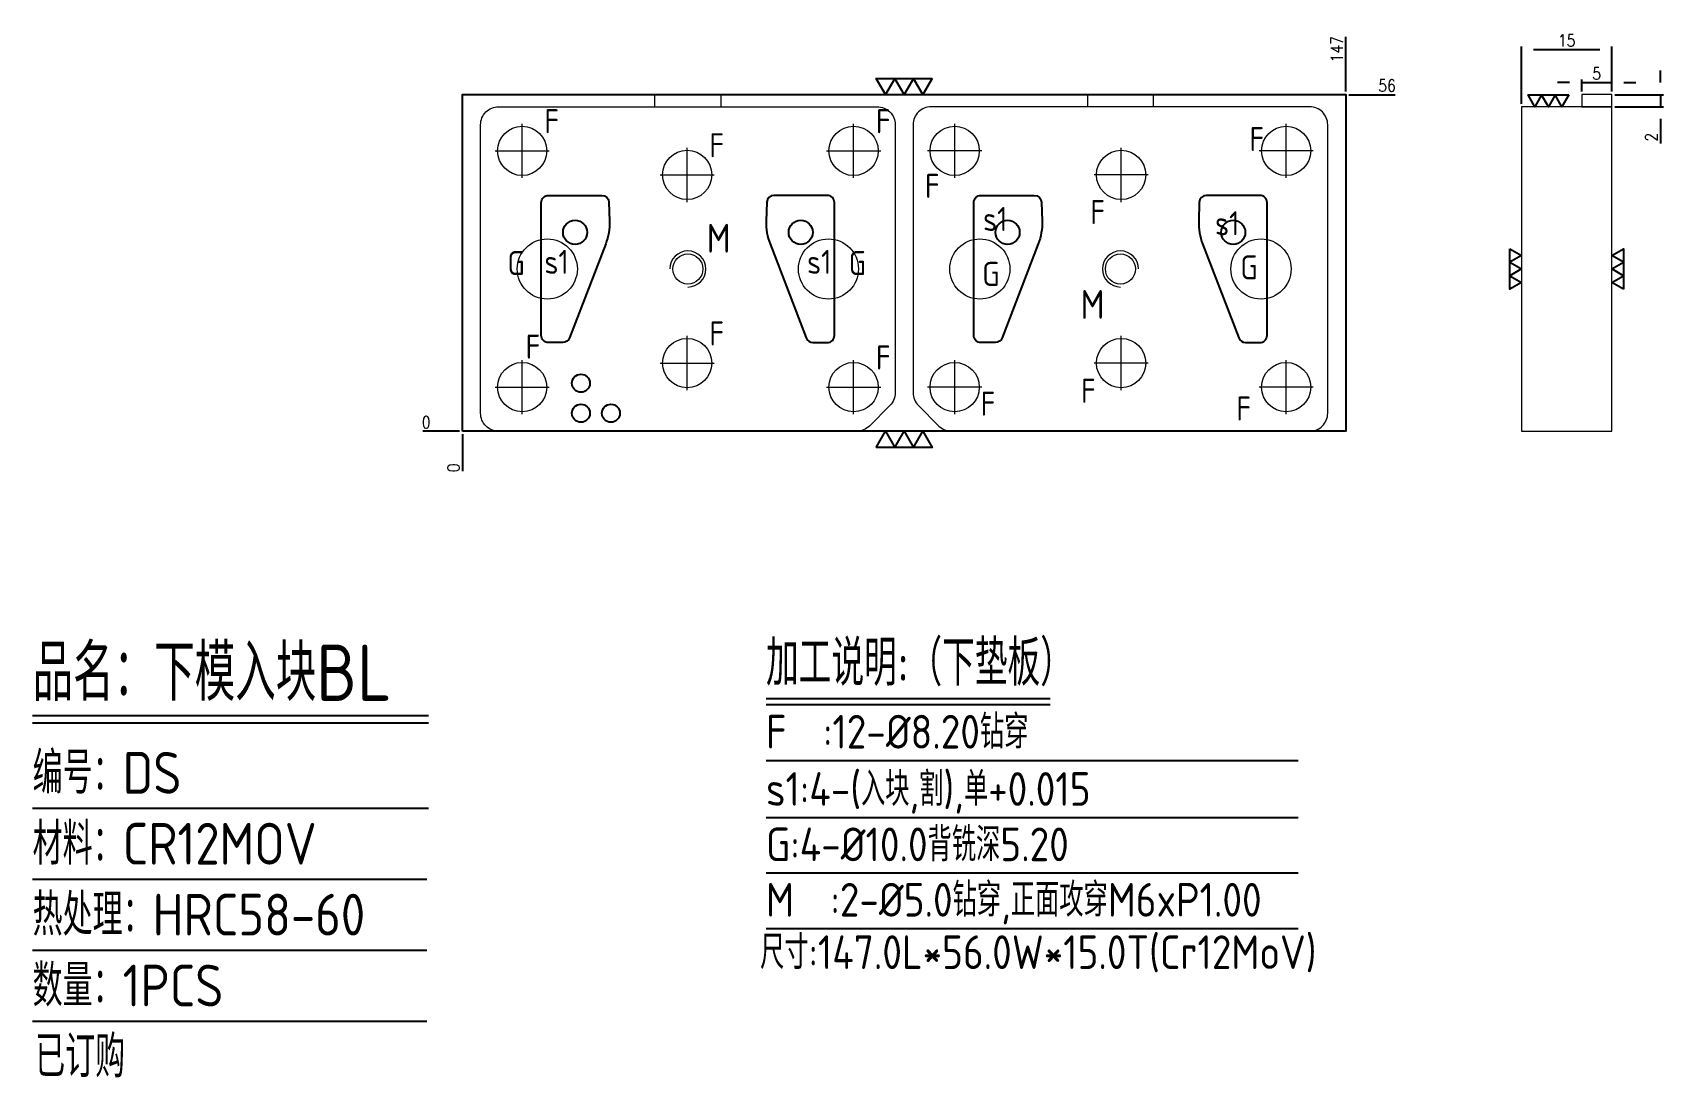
# Model space of a CAD drawing. Header units: millimetres. Extents: x 100064 to 100335, y -5211 to -5037.
import ezdxf
from ezdxf.enums import TextEntityAlignment as Align

# ---------------------------------------------------------------- set-up
doc = ezdxf.new("R2010")
doc.units = ezdxf.units.MM
for name, pattern in [('$TD_AUDIT_GENERATED_(575F8F)', [0]), ('CENTER', [0]), ('DASHED', [0]), ('HIDDEN', [0])]:
    doc.linetypes.add(name, pattern=pattern)
for name, color, linetype in [('DIM', 4, 'Continuous'), ('LB_P', 2, 'Continuous'), ('LB_P_O', 1, '$TD_AUDIT_GENERATED_(575F8F)'), ('PRESS', 3, 'Continuous'), ('TEXT', 4, 'Continuous')]:
    doc.layers.add(name, color=color, linetype=linetype)
doc.styles.add('gbenor', font='gbenor.shx', dxfattribs={"bigfont": 'gbcbig.shx'})
doc.styles.get("Standard").update_dxf_attribs({"font": 'txt.shx', "width": 0.85, "bigfont": 'ctxt.shx'})
doc.dimstyles.new('T-2-WX', dxfattribs={"dimtxt": 2, "dimasz": 2, "dimexe": 0.5, "dimexo": 0.5, "dimgap": 0.5, "dimtad": 1, "dimtxsty": 'Standard', "dimblk": 'OPEN30', "dimcen": 0, "dimazin": 3, "dimtfac": 1, "dimtmove": 0, "dimatfit": 3, "dimldrblk": 'OPEN30', "dimlwd": -1, "dimlwe": -1})

# ---------------------------------------------------------------- blocks, each defined once
blk = doc.blocks.new('*D7579')
at = {"layer": 'Defpoints', "color": 0}
for p in [(100282.59, -5047.44), (100287.59, -5047.44), (100135.59, -5103.44)]:
    blk.add_point(p, dxfattribs=at)
at = {"layer": 'DIM', "color": 0, "linetype": 'Continuous'}
blk.add_line((100283.09, -5047.44), (100290.84, -5047.44), dxfattribs=at)
at = {"layer": 'DIM', "color": 0, "insert": (100289.46, -5045.94), "char_height": 2, "attachment_point": 5}
blk.add_mtext('56', dxfattribs=at)
blk = doc.blocks.new('_Open30')
blk = doc.blocks.new('*D7580')
at = {"layer": 'Defpoints', "color": 0}
for p in [(100130.59, -5103.44), (100135.59, -5103.44), (100135.59, -5103.44)]:
    blk.add_point(p, dxfattribs=at)
at = {"layer": 'DIM', "color": 0, "linetype": 'Continuous'}
blk.add_line((100135.09, -5103.44), (100128.95, -5103.44), dxfattribs=at)
at = {"layer": 'DIM', "color": 0, "insert": (100129.52, -5101.94), "char_height": 2, "attachment_point": 5}
blk.add_mtext('0', dxfattribs=at)
blk = doc.blocks.new('*D7581')
at = {"layer": 'Defpoints', "color": 0}
for p in [(100135.59, -5103.44), (100135.59, -5103.44), (100135.59, -5108.44)]:
    blk.add_point(p, dxfattribs=at)
at = {"layer": 'DIM', "color": 0, "linetype": 'Continuous'}
blk.add_line((100135.59, -5103.94), (100135.59, -5110.07), dxfattribs=at)
at = {"layer": 'DIM', "color": 0, "insert": (100134.09, -5109.51), "char_height": 2, "attachment_point": 5, "rotation": 90}
blk.add_mtext('0', dxfattribs=at)
blk = doc.blocks.new('*D7582')
at = {"layer": 'Defpoints', "color": 0}
for p in [(100282.59, -5042.44), (100282.59, -5047.44), (100135.59, -5103.44)]:
    blk.add_point(p, dxfattribs=at)
at = {"layer": 'DIM', "color": 0, "linetype": 'Continuous'}
blk.add_line((100282.59, -5046.94), (100282.59, -5037.81), dxfattribs=at)
at = {"layer": 'DIM', "color": 0, "insert": (100281.09, -5039.87), "char_height": 2, "attachment_point": 5, "rotation": 90}
blk.add_mtext('147', dxfattribs=at)
blk = doc.blocks.new('*D7583')
at = {"layer": 'Defpoints', "color": 0}
for p in [(100326.86, -5039.93), (100326.86, -5047.44), (100311.86, -5049.44)]:
    blk.add_point(p, dxfattribs=at)
at = {"layer": 'DIM', "color": 0, "linetype": 'Continuous'}
for p, q in [((100311.86, -5048.94), (100311.86, -5039.43)), ((100313.86, -5039.93), (100324.86, -5039.93)), ((100326.86, -5046.94), (100326.86, -5039.43))]:
    blk.add_line(p, q, dxfattribs=at)
at = {"layer": 'DIM', "color": 0, "insert": (100319.36, -5038.43), "char_height": 2, "attachment_point": 5}
blk.add_mtext('15', dxfattribs=at)
blk = doc.blocks.new('*D7584')
at = {"layer": 'Defpoints', "color": 0}
for p in [(100326.86, -5045.43), (100321.86, -5047.44), (100326.86, -5047.44)]:
    blk.add_point(p, dxfattribs=at)
at = {"layer": 'DIM', "color": 0, "linetype": 'Continuous'}
for p, q in [((100319.86, -5045.43), (100317.86, -5045.43)), ((100321.86, -5046.94), (100321.86, -5044.93)), ((100321.86, -5045.43), (100326.86, -5045.43)), ((100326.86, -5046.94), (100326.86, -5044.93)), ((100328.86, -5045.43), (100330.86, -5045.43))]:
    blk.add_line(p, q, dxfattribs=at)
at = {"layer": 'DIM', "color": 0, "insert": (100324.36, -5043.93), "char_height": 2, "attachment_point": 5}
blk.add_mtext('5', dxfattribs=at)
blk = doc.blocks.new('*D7585')
at = {"layer": 'Defpoints', "color": 0}
for p in [(100326.86, -5047.44), (100326.86, -5049.44), (100334.96, -5049.44)]:
    blk.add_point(p, dxfattribs=at)
at = {"layer": 'DIM', "color": 0, "linetype": 'Continuous'}
for p, q in [((100334.96, -5045.44), (100334.96, -5043.44)), ((100327.36, -5047.44), (100335.46, -5047.44)), ((100334.96, -5047.44), (100334.96, -5049.44)), ((100327.36, -5049.44), (100335.46, -5049.44)), ((100334.96, -5051.44), (100334.96, -5055.57))]:
    blk.add_line(p, q, dxfattribs=at)
at = {"layer": 'DIM', "color": 0, "insert": (100333.46, -5054.51), "char_height": 2, "attachment_point": 5, "rotation": 90}
blk.add_mtext('2', dxfattribs=at)

msp = doc.modelspace()

# ---------------------------------------------------------------- linework, layer by layer
at = {"layer": 'DIM', "color": 4, "linetype": 'Continuous', "lineweight": 25}
for p, q in [((100064.015, -5150.714), (100129.909, -5150.714)), ((100064.015, -5151.928), (100129.909, -5151.928)), ((100064.015, -5166.154), (100129.909, -5166.154)), ((100064.015, -5177.952), (100129.623, -5177.952)), ((100064.015, -5189.749), (100129.623, -5189.749)), ((100064.015, -5201.546), (100129.623, -5201.546))]:
    msp.add_line(p, q, dxfattribs=at)
at = {"layer": 'LB_P', "linetype": 'Continuous', "lineweight": 15}
for p, q in [((100167.585, -5049.439), (100178.585, -5049.439)), ((100250.585, -5049.439), (100239.585, -5049.439)), ((100172.971, -5065.297), (100172.971, -5056.277))]:
    msp.add_line(p, q, dxfattribs=at)
at = {"layer": 'LB_P', "color": 4, "linetype": 'CENTER', "lineweight": 15}
for p, q in [((100145.498, -5061.297), (100145.498, -5052.277)), ((100200.673, -5061.297), (100200.673, -5052.277)), ((100217.498, -5061.297), (100217.498, -5052.277)), ((100272.673, -5061.297), (100272.673, -5052.277)), ((100140.988, -5056.787), (100150.008, -5056.787)), ((100196.163, -5056.787), (100205.183, -5056.787)), ((100222.008, -5056.787), (100212.988, -5056.787)), ((100245.199, -5065.297), (100245.199, -5056.277)), ((100277.183, -5056.787), (100268.163, -5056.787)), ((100168.461, -5060.787), (100177.481, -5060.787)), ((100249.709, -5060.787), (100240.689, -5060.787)), ((100172.971, -5096.601), (100172.971, -5087.581)), ((100245.199, -5096.601), (100245.199, -5087.581)), ((100145.498, -5100.601), (100145.498, -5091.581)), ((100168.461, -5092.091), (100177.481, -5092.091)), ((100200.673, -5100.601), (100200.673, -5091.581)), ((100217.498, -5100.601), (100217.498, -5091.581)), ((100249.709, -5092.091), (100240.689, -5092.091)), ((100272.673, -5100.601), (100272.673, -5091.581)), ((100140.988, -5096.091), (100150.008, -5096.091)), ((100196.163, -5096.091), (100205.183, -5096.091)), ((100222.008, -5096.091), (100212.988, -5096.091)), ((100277.183, -5096.091), (100268.163, -5096.091))]:
    msp.add_line(p, q, dxfattribs=at)
at = {"layer": 'LB_P', "color": 1, "linetype": 'Continuous', "lineweight": 15}
for points in [[(100167.585, -5049.439), (100167.585, -5047.439), (100178.585, -5047.439), (100178.585, -5049.439), (100204.585, -5049.439, -0.4142136), (100207.585, -5052.439), (100207.585, -5097.025, -0.1989124), (100206.706, -5099.146), (100203.292, -5102.561, -0.1989124), (100201.171, -5103.439), (100141.585, -5103.439, -0.4142136), (100138.585, -5100.439), (100138.585, -5052.439, -0.4142136), (100141.585, -5049.439)], [(100250.585, -5049.439), (100250.585, -5047.439), (100239.585, -5047.439), (100239.585, -5049.439), (100213.585, -5049.439, 0.4142136), (100210.585, -5052.439), (100210.585, -5097.025, 0.1989124), (100211.464, -5099.146), (100214.878, -5102.561, 0.1989124), (100216.999, -5103.439), (100276.585, -5103.439, 0.4142136), (100279.585, -5100.439), (100279.585, -5052.439, 0.4142136), (100276.585, -5049.439)]]:
    msp.add_lwpolyline(points, format="xyb", close=True, dxfattribs=at)
at = {"layer": 'LB_P', "linetype": 'Continuous', "lineweight": 15}
for points in [[(100326.862, -5047.439), (100321.862, -5047.439), (100321.862, -5049.439), (100326.862, -5049.439)], [(100311.862, -5049.439), (100311.862, -5103.439), (100326.862, -5103.439), (100326.862, -5049.439)]]:
    msp.add_lwpolyline(points, close=True, dxfattribs=at)
at = {"layer": 'LB_P', "color": 1, "linetype": 'Continuous', "lineweight": 25}
for points in [[(100148.686, -5087.485), (100148.686, -5071.946), (100148.686, -5068.416), (100148.686, -5065.393, -0.4142136), (100149.886, -5064.193), (100158.753, -5064.193, -0.4050649), (100159.953, -5065.356), (100160.05, -5068.455, -0.0999331), (100159.402, -5072.28), (100153.39, -5087.916, -0.3103563), (100152.27, -5088.685), (100149.886, -5088.685, -0.4142136)], [(100197.484, -5087.485), (100197.484, -5071.946), (100197.484, -5068.416), (100197.484, -5065.393, 0.4142136), (100196.284, -5064.193), (100187.417, -5064.193, 0.4050649), (100186.217, -5065.356), (100186.12, -5068.455, 0.0999331), (100186.768, -5072.28), (100192.78, -5087.916, 0.3103563), (100193.9, -5088.685), (100196.284, -5088.685, 0.4142136)], [(100220.686, -5087.485), (100220.686, -5071.946), (100220.686, -5068.416), (100220.686, -5065.393, -0.4142136), (100221.886, -5064.193), (100230.753, -5064.193, -0.4050649), (100231.953, -5065.356), (100232.05, -5068.455, -0.0999331), (100231.402, -5072.28), (100225.39, -5087.916, -0.3103563), (100224.27, -5088.685), (100221.886, -5088.685, -0.4142136)], [(100269.484, -5087.485), (100269.484, -5071.946), (100269.484, -5068.416), (100269.484, -5065.393, 0.4142136), (100268.284, -5064.193), (100259.417, -5064.193, 0.4050649), (100258.217, -5065.356), (100258.12, -5068.455, 0.0999331), (100258.768, -5072.28), (100264.78, -5087.916, 0.3103563), (100265.9, -5088.685), (100268.284, -5088.685, 0.4142136)]]:
    msp.add_lwpolyline(points, format="xyb", close=True, dxfattribs=at)
at = {"layer": 'LB_P', "linetype": 'Continuous', "lineweight": 15}
for centre, radius in [((100145.498, -5056.787), 4.1), ((100200.673, -5056.787), 4.1), ((100217.498, -5056.787), 4.1), ((100272.673, -5056.787), 4.1), ((100172.971, -5060.787), 4.1), ((100245.199, -5060.787), 4.1), ((100173.085, -5076.439), 2.5), ((100245.085, -5076.439), 2.5), ((100172.971, -5092.091), 4.1), ((100245.199, -5092.091), 4.1), ((100145.498, -5096.091), 4.1), ((100200.673, -5096.091), 4.1), ((100217.498, -5096.091), 4.1), ((100272.673, -5096.091), 4.1)]:
    msp.add_circle(centre, radius, dxfattribs=at)
at = {"layer": 'LB_P', "linetype": 'HIDDEN', "lineweight": 15}
for centre in [(100149.686, -5076.439), (100196.484, -5076.439)]:
    msp.add_circle(centre, 5, dxfattribs=at)
at = {"layer": 'LB_P', "color": 52, "linetype": 'DASHED', "lineweight": 15}
for centre in [(100221.686, -5076.439), (100268.484, -5076.439)]:
    msp.add_circle(centre, 5, dxfattribs=at)
at = {"layer": 'LB_P', "linetype": 'Continuous', "lineweight": 15}
for centre, start, end in [((100173.085, -5076.439), 270, 180), ((100245.085, -5076.439), 0, 270)]:
    msp.add_arc(centre, 3, start, end, dxfattribs=at)
at = {"layer": 'LB_P_O', "color": 3}
for centre in [(100154.306, -5070.344), (100191.864, -5070.344), (100226.306, -5070.344), (100263.864, -5070.344)]:
    msp.add_circle(centre, 2, dxfattribs=at)
at = {"layer": 'PRESS', "color": 8, "linetype": 'HIDDEN'}
msp.add_lwpolyline([(100135.585, -5103.439), (100135.585, -5047.439), (100282.585, -5047.439), (100282.585, -5103.439)], close=True, dxfattribs=at)
at = {"layer": 'TEXT', "color": 3, "linetype": 'Continuous'}
for p, q in [((100186.093, -5147.909), (100233.402, -5147.909)), ((100186.093, -5148.889), (100233.402, -5148.889)), ((100186.093, -5158.185), (100274.687, -5158.185)), ((100186.093, -5167.705), (100274.687, -5167.705)), ((100186.093, -5176.922), (100274.687, -5176.922)), ((100186.093, -5186.139), (100274.687, -5186.139))]:
    msp.add_line(p, q, dxfattribs=at)
at = {"layer": 'TEXT', "color": 4}
for points in [[(100213.762, -5044.739), (100212.203, -5047.439), (100210.644, -5044.739), (100209.085, -5047.439), (100207.526, -5044.739), (100205.967, -5047.439), (100204.409, -5044.739), (100213.762, -5044.739)], [(100204.409, -5106.139), (100205.967, -5103.439), (100207.526, -5106.139), (100209.085, -5103.439), (100210.644, -5106.139), (100212.203, -5103.439), (100213.762, -5106.139), (100204.409, -5106.139)]]:
    msp.add_lwpolyline(points, close=True, dxfattribs=at)
at = {"layer": 'TEXT', "linetype": 'Continuous'}
for points in [[(100319.7, -5047.489), (100318.574, -5049.439), (100317.448, -5047.489), (100316.322, -5049.439), (100315.196, -5047.489), (100314.07, -5049.439), (100312.945, -5047.489), (100319.7, -5047.489)], [(100309.912, -5073.062), (100311.862, -5074.188), (100309.912, -5075.313), (100311.862, -5076.439), (100309.912, -5077.565), (100311.862, -5078.691), (100309.912, -5079.817), (100309.912, -5073.062)], [(100328.812, -5079.817), (100326.862, -5078.691), (100328.812, -5077.565), (100326.862, -5076.439), (100328.812, -5075.313), (100326.862, -5074.188), (100328.812, -5073.062), (100328.812, -5079.817)]]:
    msp.add_lwpolyline(points, close=True, dxfattribs=at)
at = {"layer": 'TEXT', "color": 4}
for centre in [(100155.276, -5095.439), (100155.276, -5100.439), (100160.276, -5100.439)]:
    msp.add_circle(centre, 1.5, dxfattribs=at)

# ---------------------------------------------------------------- texts
at = {"layer": 'DIM', "color": 3, "linetype": 'Continuous', "lineweight": 25, "style": 'gbenor'}
for s, height, p in [('品名：下模入块BL', 9.3684, (100064.015, -5148.285)), ('编号：DS', 6.9395, (100064.015, -5163.726)), ('材料：CR12MOV', 6.9395, (100064.015, -5175.523)), ('热处理：HRC58-60', 6.93954, (100064.015, -5187.32)), ('数量：1PCS', 6.9395, (100064.015, -5199.117)), ('已订购', 6.9395, (100064.437, -5210.915))]:
    msp.add_text(s, height=height, dxfattribs=at).set_placement(p)
at = {"layer": 'TEXT', "color": 4, "linetype": 'Continuous', "style": 'gbenor'}
for s, p in [('F', (100150.424, -5051.861)), ('F', (100205.599, -5051.861)), ('F', (100177.897, -5055.861)), ('F', (100267.785, -5054.826)), ('F', (100213.769, -5062.617)), ('F', (100241.307, -5066.969)), ('s1', (100224.249, -5068.128)), ('s1', (100262.857, -5068.834)), ('s1', (100151.225, -5075.257)), ('s1', (100194.945, -5075.257)), ('G', (100144.506, -5075.458)), ('G', (100201.304, -5075.458)), ('G', (100223.528, -5077.261)), ('G', (100266.5, -5076.166)), ('F', (100177.897, -5087.165)), ('F', (100147.301, -5089.362)), ('F', (100205.599, -5091.165)), ('F', (100239.75, -5096.702)), ('F', (100223.043, -5098.851)), ('F', (100265.604, -5099.659))]:
    msp.add_text(s, height=4, dxfattribs=at).set_placement(p, align=Align.MIDDLE_CENTER)
at = {"layer": 'TEXT', "color": 4, "style": 'gbenor'}
for p in [(100178.205, -5071.32), (100240.449, -5082.332)]:
    msp.add_text('M', height=4.8, dxfattribs=at).set_placement(p, align=Align.MIDDLE_CENTER)
at = {"layer": 'TEXT', "color": 4, "linetype": 'Continuous', "style": 'gbenor'}
for s, height, p in [('加工说明:（下垫板）', 7.56, (100186.093, -5145.753)), ('F  :12-%%C8.20钻穿', 5.6, (100186.093, -5156.225)), ('G:4-%%C10.0背铣深5.20', 5.6, (100186.093, -5174.962)), ('M  :2-%%C5.0钻穿,正面攻穿M6xP1.00 ', 5.6, (100186.093, -5184.179)), ('尺寸:147.0L*56.0W*15.0T(Cr12MoV)', 5.6, (100185.113, -5192.897))]:
    msp.add_text(s, height=height, dxfattribs=at).set_placement(p)
at = {"layer": 'TEXT', "color": 1, "linetype": 'Continuous', "style": 'gbenor'}
msp.add_text('s1:4-(入块,割),单+0.015', height=5.6, dxfattribs=at).set_placement((100186.093, -5165.745))

# ---------------------------------------------------------------- dimensions: what is measured, and where the dimension line sits
at = {"layer": 'DIM', "linetype": 'Continuous'}
for feature_location, offset, dtype, origin, picture, middle in [((100282.585, -5047.439), (0, 5), 1, (100135.585, -5103.439), '*D7582', (100281.085, -5039.875)), ((100282.585, -5047.439), (5, 0), 0, (100135.585, -5103.439), '*D7579', (100289.461, -5045.939)), ((100135.585106072, -5103.43923536), (-5, 0), 0, (100135.585106072, -5103.43923536), '*D7580', (100129.518439405, -5101.93923536)), ((100135.585106072, -5103.43923536), (0, -5), 1, (100135.585106072, -5103.43923536), '*D7581', (100134.085106072, -5109.505902026))]:
    dim = msp.add_ordinate_dim(feature_location=feature_location, offset=offset, dtype=dtype, origin=origin, dimstyle='T-2-WX', dxfattribs=at)
    dim.commit()
    dim.dimension.update_dxf_attribs({"geometry": picture, "text_midpoint": middle})
for base, p1, picture, middle in [((100326.862, -5039.932), (100311.862, -5049.439), '*D7583', (100319.362, -5038.432)), ((100326.862, -5045.435), (100321.862, -5047.439), '*D7584', (100324.362, -5043.935))]:
    dim = msp.add_linear_dim(base=base, p1=p1, p2=(100326.862, -5047.439), dimstyle='T-2-WX', dxfattribs=at)
    dim.commit()
    dim.dimension.update_dxf_attribs({"geometry": picture, "text_midpoint": middle})
dim = msp.add_linear_dim(base=(100334.962, -5049.439), p1=(100326.862, -5047.439), p2=(100326.862, -5049.439), angle=90, dimstyle='T-2-WX', dxfattribs=at)
dim.commit()
dim.dimension.update_dxf_attribs({"geometry": '*D7585', "text_midpoint": (100333.462, -5054.506)})

doc.saveas('drawing.dxf')
